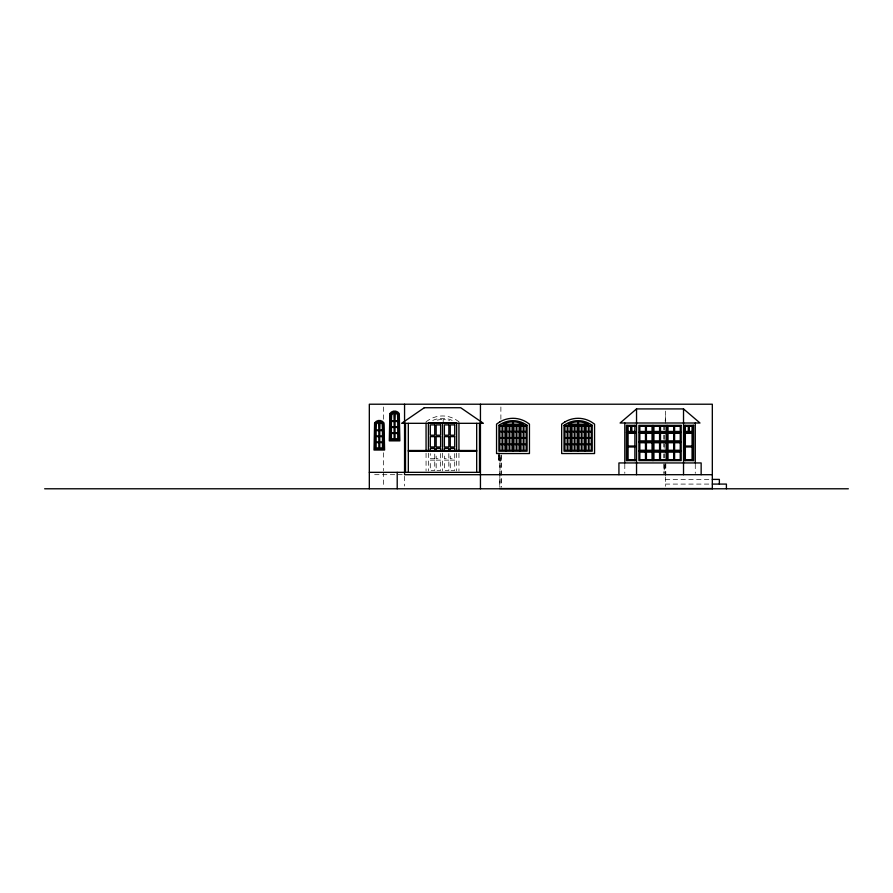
<?xml version="1.0" encoding="UTF-8"?>
<svg xmlns="http://www.w3.org/2000/svg" width="893" height="893" viewBox="0 0 893 893"><rect width="100%" height="100%" fill="white"/><g stroke="black" fill="none" stroke-linecap="round" stroke-linejoin="round"><path stroke-width="0.67" stroke-dasharray="4.46 3.35" d="M664.158 469.997L664.861 464.516M499.712 485.502L500.18 455.754M426.061 421.753L429.299 419.587A25.841 25.841 0 0 1 455.709 419.587L458.946 421.753M441.801 419.554L440.115 419.643A22.292 22.292 0 0 0 435.449 420.659M665.33 416.428L665.81 421.518M665.33 420.034L665.095 421.005M434.746 458.712L430.281 458.712L430.281 453.544M498.763 459.661L498.528 453.075M499.243 459.661L499.008 453.075M434.746 460.129L430.281 460.129L430.281 470.466L434.746 470.466L434.746 453.544M501.353 460.598L498.763 460.598L498.763 453.075M664.158 468.579L664.861 468.579M374.647 474.696L402.207 474.696M665.33 479.396L711.051 479.396M665.33 484.084L711.141 484.084M695.279 464.248L695.279 473.39M665.81 463.724L665.81 474.462M665.33 411.104L665.33 423.327M665.33 463.724L665.33 475.824M665.33 477.041L665.33 486.317M664.158 426.999L664.158 429.991M664.158 435.07L664.158 441.801M664.158 443.888L664.158 448.777M664.158 453.655L664.158 457.897M664.158 463.869L664.158 473.513M663.923 426.999L663.923 429.689M663.923 435.07L663.923 439.11M663.923 442.269L663.923 448.777M663.923 453.99L663.923 457.897M663.923 463.869L663.923 473.513M624.799 464.248L624.799 473.39M501.353 455.073L501.353 487.198M500.884 406.974L500.884 419.464M500.884 455.374L500.884 487.187M499.712 455.151L499.712 487.198M499.243 453.075L499.243 460.598M458.946 453.197L458.946 470.979M456.602 453.153L456.602 470.968M454.716 453.544L454.716 458.712L450.251 458.712L450.251 453.544M448.844 453.544L448.844 458.712L444.379 458.712L444.379 453.544M443.207 421.809L443.207 419.554L444.893 419.643A22.292 22.292 0 0 1 449.547 420.659M442.504 453.153L442.504 470.968M440.617 453.544L440.617 458.712L436.164 458.712L436.164 453.544M428.406 453.153L428.406 470.968M426.061 453.197L426.061 470.979M404.562 476.304L404.562 486.015M383.421 406.985L383.421 419.464M383.421 452.74L383.421 470.767M383.421 472.151L383.421 486.015M432.725 420.436A23.497 23.497 0 0 1 452.271 420.436M440.617 460.129L436.164 460.129L436.164 470.466L440.617 470.466L440.617 460.129M448.844 460.129L444.379 460.129L444.379 470.466L448.844 470.466L448.844 460.129M454.716 460.129L450.251 460.129L450.251 470.466L454.716 470.466L454.716 460.129"/><path stroke-width="1.34" d="M636.542 408.916L620.099 423.003L699.978 423.003L683.525 408.916L636.542 408.916L636.542 474.696M498.908 425.358L527.093 425.358L527.093 451.199L498.908 451.199L498.908 425.358A23.497 23.497 0 0 1 527.093 425.358M564.019 425.358L592.215 425.358L592.215 451.199L564.019 451.199L564.019 425.358A23.497 23.497 0 0 1 592.215 425.358M635.381 425.358L626.462 425.358L626.462 460.598L635.381 460.598M634.878 426.296L631.496 426.296L631.496 431.464L634.878 431.464M685.188 426.296L688.57 426.296L688.57 431.464L685.188 431.464M626.462 432.402L635.381 432.402M638.897 432.402L681.18 432.402M684.697 432.402L693.113 432.402M634.878 433.339L627.623 433.339L627.623 446.031L634.878 446.031M685.188 433.339L692.455 433.339L692.455 446.031L685.188 446.031M638.897 441.801L681.18 441.801M634.878 446.969L627.623 446.969L627.623 459.661L634.878 459.661M685.188 446.969L692.455 446.969L692.455 459.661L685.188 459.661M408.324 450.496L476.683 450.496M408.324 451.199L476.683 451.199M638.897 451.199L681.18 451.199M369.322 472.341L480.445 472.341M712.324 474.696L404.562 474.696L404.562 404.216M712.324 479.396L719.367 479.396L719.367 484.084M712.324 484.084L726.411 484.084L726.411 488.784M499.712 488.549L712.324 488.549M44.65 488.784L848.35 488.784M712.324 488.784L712.324 404.216L369.322 404.216L369.322 488.784M701.15 474.696L701.15 462.942L618.927 462.942L618.927 474.696M695.279 423.003L695.279 462.942M693.113 425.358L693.113 460.598M692.287 426.296L692.287 431.464M692.287 433.339L692.287 446.031M692.287 446.969L692.287 459.661M689.24 426.296L689.24 431.464M688.403 426.296L688.403 431.464M685.355 426.296L685.355 431.464M685.355 433.339L685.355 446.031M685.355 446.969L685.355 459.661M685.188 425.358L685.188 460.598M683.525 408.916L683.525 474.696M667.082 425.358L667.082 460.598M652.984 425.358L652.984 460.598M634.878 425.358L634.878 460.598M631.664 426.296L631.664 431.464M630.838 426.296L630.838 431.464M627.79 426.296L627.79 431.464M627.79 433.339L627.79 446.031M627.79 446.969L627.79 459.661M626.953 425.358L626.953 460.598M624.799 423.003L624.799 462.942M585.172 425.358L585.172 451.199M578.117 425.358L578.117 451.199M571.073 425.358L571.073 451.199M520.05 425.358L520.05 451.199M513.006 425.358L513.006 451.199M505.951 425.358L505.951 451.199M480.445 404.216L480.445 488.784M479.508 423.382L479.508 472.341M476.683 423.382L476.683 472.341M458.946 423.115L458.946 450.463M456.602 450.418L456.602 423.003L428.406 423.003L428.406 450.418M454.716 450.965L454.716 448.375L450.251 448.375L450.251 450.965M448.844 450.965L448.844 448.375L444.379 448.375L444.379 450.965M442.504 423.003L442.504 450.418M440.617 450.965L440.617 448.375L436.164 448.375L436.164 450.965M434.746 450.965L434.746 448.375L430.281 448.375L430.281 450.965M426.061 423.115L426.061 450.463M408.324 423.382L408.324 472.341M405.5 423.382L405.5 472.341M397.206 472.341L397.206 488.784M374.602 422.992L374.022 450.027L384.593 450.027L384.012 422.992A5.592 5.592 0 0 0 374.602 422.992M376.388 424.142L376.132 429.935L378.833 429.935L378.621 422.612A3.46 3.46 0 0 0 376.388 424.142M389.873 413.593L389.292 440.863L399.863 440.863L399.283 413.593A5.592 5.592 0 0 0 389.873 413.593M391.659 414.743L391.402 420.77L394.103 420.77L393.891 413.213A3.46 3.46 0 0 0 391.659 414.743M424.298 407.733L401.627 423.315L483.381 423.315L460.71 407.733L424.298 407.733M499.801 421.931L496.553 424.097L496.553 453.544L529.449 453.544L529.449 424.097L526.211 421.931A25.841 25.841 0 0 0 499.801 421.931M564.912 421.931L561.675 424.097L561.675 453.544L594.559 453.544L594.559 424.097L591.322 421.931A25.841 25.841 0 0 0 564.912 421.931M503.719 423.851L503.094 424.186L512.537 424.186L512.537 421.864L510.617 421.965A22.314 22.314 0 0 0 503.719 423.851M568.841 423.851L568.216 424.186L577.648 424.186L577.648 421.864L575.728 421.965A22.314 22.314 0 0 0 568.841 423.851M397.742 420.77L395.041 420.77L395.264 413.213A3.46 3.46 0 0 1 397.497 414.743L397.742 420.77M394.103 421.474L391.402 421.474L391.402 426.765L394.103 426.765L394.103 421.474M397.742 421.474L395.041 421.474L395.041 426.765L397.742 426.765L397.742 421.474M522.907 424.186L513.475 424.186L513.475 421.864L515.395 421.965A22.314 22.314 0 0 1 522.282 423.851L522.907 424.186M588.018 424.186L578.586 424.186L578.586 421.864L580.506 421.965A22.314 22.314 0 0 1 587.404 423.851L588.018 424.186M434.746 424.889L430.281 424.889L430.281 435.226L434.746 435.226L434.746 424.889M440.617 424.889L436.164 424.889L436.164 435.226L440.617 435.226L440.617 424.889M448.844 424.889L444.379 424.889L444.379 435.226L448.844 435.226L448.844 424.889M454.716 424.889L450.251 424.889L450.251 435.226L454.716 435.226L454.716 424.889M681.18 425.358L638.897 425.358L638.897 460.598L681.18 460.598L681.18 425.358M693.615 425.358L684.697 425.358L684.697 460.598L693.615 460.598L693.615 425.358M502.078 426.296L499.846 426.296L499.846 431.23L502.078 431.23L502.078 426.296M505.014 426.296L502.781 426.296L502.781 431.23L505.014 431.23L505.014 426.296M509.122 426.296L506.889 426.296L506.889 431.23L509.122 431.23L509.122 426.296M512.057 426.296L509.825 426.296L509.825 431.23L512.057 431.23L512.057 426.296M516.176 426.296L513.944 426.296L513.944 431.23L516.176 431.23L516.176 426.296M519.112 426.296L516.88 426.296L516.88 431.23L519.112 431.23L519.112 426.296M523.22 426.296L520.987 426.296L520.987 431.23L523.22 431.23L523.22 426.296M526.156 426.296L523.923 426.296L523.923 431.23L526.156 431.23L526.156 426.296M567.2 426.296L564.968 426.296L564.968 431.23L567.2 431.23L567.2 426.296M570.136 426.296L567.903 426.296L567.903 431.23L570.136 431.23L570.136 426.296M574.244 426.296L572.011 426.296L572.011 431.23L574.244 431.23L574.244 426.296M577.179 426.296L574.947 426.296L574.947 431.23L577.179 431.23L577.179 426.296M581.287 426.296L579.055 426.296L579.055 431.23L581.287 431.23L581.287 426.296M584.223 426.296L581.99 426.296L581.99 431.23L584.223 431.23L584.223 426.296M588.342 426.296L586.109 426.296L586.109 431.23L588.342 431.23L588.342 426.296M591.278 426.296L589.045 426.296L589.045 431.23L591.278 431.23L591.278 426.296M631.005 426.296L627.623 426.296L627.623 431.464L631.005 431.464L631.005 426.296M645.472 426.296L639.835 426.296L639.835 431.464L645.472 431.464L645.472 426.296M652.046 426.296L646.409 426.296L646.409 431.464L652.046 431.464L652.046 426.296M659.57 426.296L653.922 426.296L653.922 431.464L659.57 431.464L659.57 426.296M666.145 426.296L660.507 426.296L660.507 431.464L666.145 431.464L666.145 426.296M673.657 426.296L668.02 426.296L668.02 431.464L673.657 431.464L673.657 426.296M680.243 426.296L674.606 426.296L674.606 431.464L680.243 431.464L680.243 426.296M692.455 426.296L689.072 426.296L689.072 431.464L692.455 431.464L692.455 426.296M394.103 427.468L391.402 427.468L391.402 432.759L394.103 432.759L394.103 427.468M397.742 427.468L395.041 427.468L395.041 432.759L397.742 432.759L397.742 427.468M382.472 429.935L379.771 429.935L379.994 422.612A3.46 3.46 0 0 1 382.226 424.142L382.472 429.935M378.833 430.638L376.132 430.638L376.132 435.918L378.833 435.918L378.833 430.638M382.472 430.638L379.771 430.638L379.771 435.918L382.472 435.918L382.472 430.638M502.078 431.933L499.846 431.933L499.846 437.57L502.078 437.57L502.078 431.933M505.014 431.933L502.781 431.933L502.781 437.57L505.014 437.57L505.014 431.933M509.122 431.933L506.889 431.933L506.889 437.57L509.122 437.57L509.122 431.933M512.057 431.933L509.825 431.933L509.825 437.57L512.057 437.57L512.057 431.933M516.176 431.933L513.944 431.933L513.944 437.57L516.176 437.57L516.176 431.933M519.112 431.933L516.88 431.933L516.88 437.57L519.112 437.57L519.112 431.933M523.22 431.933L520.987 431.933L520.987 437.57L523.22 437.57L523.22 431.933M526.156 431.933L523.923 431.933L523.923 437.57L526.156 437.57L526.156 431.933M567.2 431.933L564.968 431.933L564.968 437.57L567.2 437.57L567.2 431.933M570.136 431.933L567.903 431.933L567.903 437.57L570.136 437.57L570.136 431.933M574.244 431.933L572.011 431.933L572.011 437.57L574.244 437.57L574.244 431.933M577.179 431.933L574.947 431.933L574.947 437.57L577.179 437.57L577.179 431.933M581.287 431.933L579.055 431.933L579.055 437.57L581.287 437.57L581.287 431.933M584.223 431.933L581.99 431.933L581.99 437.57L584.223 437.57L584.223 431.933M588.342 431.933L586.109 431.933L586.109 437.57L588.342 437.57L588.342 431.933M591.278 431.933L589.045 431.933L589.045 437.57L591.278 437.57L591.278 431.933M645.472 433.339L639.835 433.339L639.835 440.863L645.472 440.863L645.472 433.339M652.046 433.339L646.409 433.339L646.409 440.863L652.046 440.863L652.046 433.339M659.57 433.339L653.922 433.339L653.922 440.863L659.57 440.863L659.57 433.339M666.145 433.339L660.507 433.339L660.507 440.863L666.145 440.863L666.145 433.339M673.657 433.339L668.02 433.339L668.02 440.863L673.657 440.863L673.657 433.339M680.243 433.339L674.606 433.339L674.606 440.863L680.243 440.863L680.243 433.339M394.103 433.462L391.402 433.462L391.402 438.742L394.103 438.742L394.103 433.462M397.742 433.462L395.041 433.462L395.041 438.742L397.742 438.742L397.742 433.462M378.833 436.632L376.132 436.632L376.132 441.912L378.833 441.912L378.833 436.632M382.472 436.632L379.771 436.632L379.771 441.912L382.472 441.912L382.472 436.632M434.746 436.632L430.281 436.632L430.281 446.969L434.746 446.969L434.746 436.632M440.617 436.632L436.164 436.632L436.164 446.969L440.617 446.969L440.617 436.632M448.844 436.632L444.379 436.632L444.379 446.969L448.844 446.969L448.844 436.632M454.716 436.632L450.251 436.632L450.251 446.969L454.716 446.969L454.716 436.632M502.078 438.273L499.846 438.273L499.846 443.91L502.078 443.91L502.078 438.273M505.014 438.273L502.781 438.273L502.781 443.91L505.014 443.91L505.014 438.273M509.122 438.273L506.889 438.273L506.889 443.91L509.122 443.91L509.122 438.273M512.057 438.273L509.825 438.273L509.825 443.91L512.057 443.91L512.057 438.273M516.176 438.273L513.944 438.273L513.944 443.91L516.176 443.91L516.176 438.273M519.112 438.273L516.88 438.273L516.88 443.91L519.112 443.91L519.112 438.273M523.22 438.273L520.987 438.273L520.987 443.91L523.22 443.91L523.22 438.273M526.156 438.273L523.923 438.273L523.923 443.91L526.156 443.91L526.156 438.273M567.2 438.273L564.968 438.273L564.968 443.91L567.2 443.91L567.2 438.273M570.136 438.273L567.903 438.273L567.903 443.91L570.136 443.91L570.136 438.273M574.244 438.273L572.011 438.273L572.011 443.91L574.244 443.91L574.244 438.273M577.179 438.273L574.947 438.273L574.947 443.91L577.179 443.91L577.179 438.273M581.287 438.273L579.055 438.273L579.055 443.91L581.287 443.91L581.287 438.273M584.223 438.273L581.99 438.273L581.99 443.91L584.223 443.91L584.223 438.273M588.342 438.273L586.109 438.273L586.109 443.91L588.342 443.91L588.342 438.273M591.278 438.273L589.045 438.273L589.045 443.91L591.278 443.91L591.278 438.273M398.691 439.691L390.464 439.691L390.464 415.022A4.409 4.409 0 0 1 398.691 415.022L398.691 439.691M378.833 442.615L376.132 442.615L376.132 447.906L378.833 447.906L378.833 442.615M382.472 442.615L379.771 442.615L379.771 447.906L382.472 447.906L382.472 442.615M645.472 442.738L639.835 442.738L639.835 450.262L645.472 450.262L645.472 442.738M652.046 442.738L646.409 442.738L646.409 450.262L652.046 450.262L652.046 442.738M659.57 442.738L653.922 442.738L653.922 450.262L659.57 450.262L659.57 442.738M666.145 442.738L660.507 442.738L660.507 450.262L666.145 450.262L666.145 442.738M673.657 442.738L668.02 442.738L668.02 450.262L673.657 450.262L673.657 442.738M680.243 442.738L674.606 442.738L674.606 450.262L680.243 450.262L680.243 442.738M502.078 444.625L499.846 444.625L499.846 450.262L502.078 450.262L502.078 444.625M505.014 444.625L502.781 444.625L502.781 450.262L505.014 450.262L505.014 444.625M509.122 444.625L506.889 444.625L506.889 450.262L509.122 450.262L509.122 444.625M512.057 444.625L509.825 444.625L509.825 450.262L512.057 450.262L512.057 444.625M516.176 444.625L513.944 444.625L513.944 450.262L516.176 450.262L516.176 444.625M519.112 444.625L516.88 444.625L516.88 450.262L519.112 450.262L519.112 444.625M523.22 444.625L520.987 444.625L520.987 450.262L523.22 450.262L523.22 444.625M526.156 444.625L523.923 444.625L523.923 450.262L526.156 450.262L526.156 444.625M567.2 444.625L564.968 444.625L564.968 450.262L567.2 450.262L567.2 444.625M570.136 444.625L567.903 444.625L567.903 450.262L570.136 450.262L570.136 444.625M574.244 444.625L572.011 444.625L572.011 450.262L574.244 450.262L574.244 444.625M577.179 444.625L574.947 444.625L574.947 450.262L577.179 450.262L577.179 444.625M581.287 444.625L579.055 444.625L579.055 450.262L581.287 450.262L581.287 444.625M584.223 444.625L581.99 444.625L581.99 450.262L584.223 450.262L584.223 444.625M588.342 444.625L586.109 444.625L586.109 450.262L588.342 450.262L588.342 444.625M591.278 444.625L589.045 444.625L589.045 450.262L591.278 450.262L591.278 444.625M383.421 448.844L375.194 448.844L375.194 424.421A4.409 4.409 0 0 1 383.421 424.421L383.421 448.844M645.472 452.137L639.835 452.137L639.835 459.661L645.472 459.661L645.472 452.137M652.046 452.137L646.409 452.137L646.409 459.661L652.046 459.661L652.046 452.137M659.57 452.137L653.922 452.137L653.922 459.661L659.57 459.661L659.57 452.137M666.145 452.137L660.507 452.137L660.507 459.661L666.145 459.661L666.145 452.137M673.657 452.137L668.02 452.137L668.02 459.661L673.657 459.661L673.657 452.137M680.243 452.137L674.606 452.137L674.606 459.661L680.243 459.661L680.243 452.137"/></g></svg>
